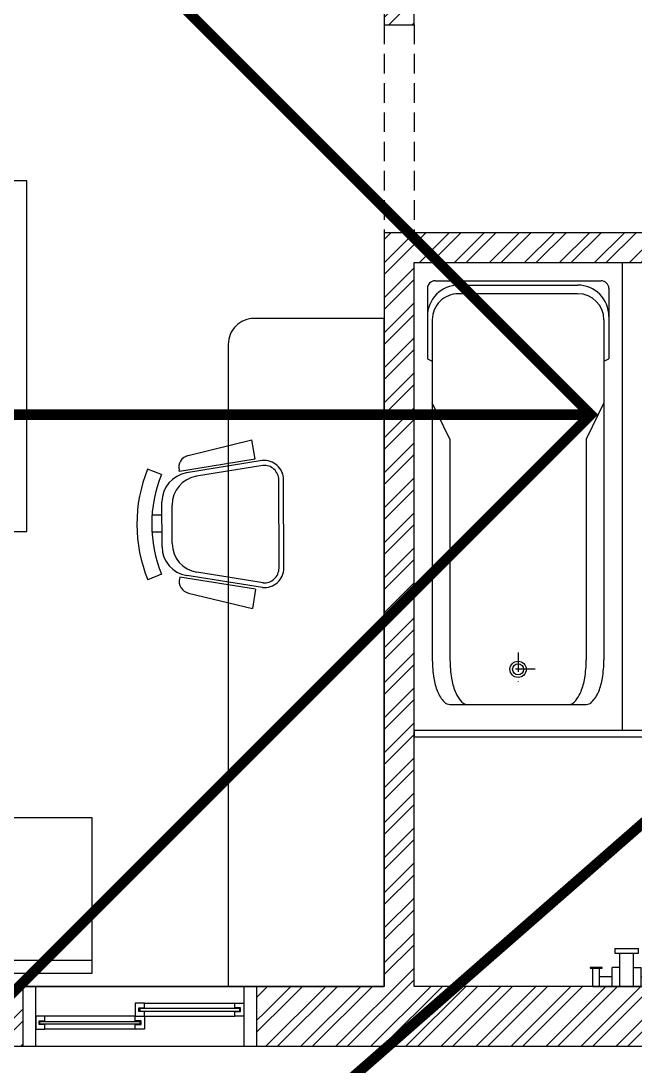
# Model space of a CAD drawing. Header units: millimetres. Extents: x 0 to 59560, y 0 to 21447.
# Drawn here: x 7911 to 10274, y 3646 to 7667 of the extents above; entities that cross this region are included whole.
import ezdxf

# ---------------------------------------------------------------- set-up
doc = ezdxf.new("R2010")
doc.units = ezdxf.units.MM
doc.header["$LTSCALE"] = 150
doc.linetypes.add('DASHDOT', pattern=[1, 0.5, -0.25, 0, -0.25])
doc.linetypes.add('DASHED', pattern=[0.75, 0.5, -0.25])
for name, color, linetype in [('ad-Elevation 10', 8, 'Continuous'), ('ad-Furniture', 8, 'Continuous'), ('ad-Glass Sectionline', 140, 'Continuous'), ('ad-Toilet fixtures', 8, 'Continuous'), ('ad-Wall', 240, 'Continuous'), ('ad-Wall hatch', 8, 'Continuous')]:
    doc.layers.add(name, color=color, linetype=linetype)
doc.layers.add('ad-Primary Roof', color=5, linetype='Continuous', true_color=0x0000ff)
doc.layers.add('ad-Secondary Roof', color=6, linetype='Continuous', true_color=0xff00ff)

# ---------------------------------------------------------------- blocks, each defined once
blk = doc.blocks.new('zw$821')
at = {"layer": 'ad-Primary Roof', "linetype": 'DASHED', "ltscale": 2, "const_width": 40}
blk.add_lwpolyline([(16380, -15760), (9665, -9750), (2800, -15760)], dxfattribs=at)
at = {"layer": 'ad-Secondary Roof', "linetype": 'DASHED', "ltscale": 2, "const_width": 40}
for points in [[(2800, -8330), (5830, -11360.3), (2800, -14390)], [(362, -11360), (5830, -11360.3)]]:
    blk.add_lwpolyline(points, dxfattribs=at)
blk = doc.blocks.new('zw$6C7B')
at = {"layer": 'ad-Furniture'}
for points in [[(0, 2430), (600, 2430), (600, 3030), (0, 3030)], [(0, 600), (2050, 600), (2050, 2430), (0, 2430)], [(450, 1630), (450, 2080), (250, 2080), (250, 1630)], [(450, 1400), (450, 950), (250, 950), (250, 1400)], [(0, 600), (600, 600), (600, 0), (0, 0)]]:
    blk.add_lwpolyline(points, close=True, dxfattribs=at)
for points in [[(50, 3030), (50, 2430)], [(100, 2430), (100, 600)], [(570.2, 835.1), (805.2, 600), (805.2, 835.1), (570.2, 835.1), (570.2, 2194.9), (805.2, 2430), (805.2, 2194.9), (570.2, 2194.9)], [(50, 0), (50, 600)]]:
    blk.add_lwpolyline(points, dxfattribs=at)
at = {"layer": 'ad-Furniture', "color": 33}
blk.add_lwpolyline([(1700, 2430), (1700, 2780), (3050, 2780), (3050, 250), (1700, 250), (1700, 600)], dxfattribs=at)
blk = doc.blocks.new('A$Cb8966b9a')
at = {"layer": 'ad-Furniture', "color": 33}
for p, q in [((-403.5, 205.2), (-169.5, 301.8)), ((-146.5, 230.5), (-169.5, 301.8)), ((-146.5, 230.5), (-427.2, 139.8)), ((-118.7, 228.7), (-399.4, 138)), ((-113, 210.9), (-359, 131.3)), ((7.4, -170.5), (-44.4, 164.8)), ((25.9, -167.6), (-25.9, 167.6)), ((-494.1, 117.2), (-549.9, 130.5)), ((-427.2, 139.8), (-429, 144.1)), ((-449.5, -157), (-475.9, 13.9)), ((-413, -138.5), (-435.5, 7.2)), ((-506.1, -41.2), (-468.3, -35.4)), ((-496.7, -105.7), (-458.3, -99.8)), ((-44, -235.2), (-302.6, -233.7)), ((-435.6, -261), (-484.8, -290.5)), ((-365, -262.3), (-365.4, -266.9)), ((-70, -264), (-365, -262.3)), ((-44.1, -253.9), (-339.1, -252.2)), ((-70, -264), (-70.4, -338.9)), ((-322.7, -317.5), (-70.4, -338.9))]:
    blk.add_line(p, q, dxfattribs=at)
for centre, radius, start, end in [((-385.7, 161.9), 46.8, 112.4281, 202.4281), ((-100, 156.2), 74.9, 8.7914, 104.502), ((-100, 156.2), 56.2, 8.7914, 104.502), ((0, 0), 565.1, 166.6505, 210.9323), ((-364.9, 31), 112.4, 107.9151, 188.7914), ((-324.5, 24.4), 112.4, 107.9151, 188.7914), ((0, 0), 507.8, 166.6505, 210.9323), ((-338.4, -139.8), 112.4, 188.7914, 269.6678), ((-301.9, -121.3), 112.4, 188.7914, 269.6678), ((-48.1, -179.1), 56.2, 273.0808, 8.7914), ((-48.1, -179.1), 74.9, 273.0808, 8.7914), ((-318.7, -270.9), 46.8, 175.1548, 265.1548)]:
    blk.add_arc(centre, radius, start, end, dxfattribs=at)
blk = doc.blocks.new('3BHK+_A$0$ad_Shower')
for p, q in [((0, 130, 0), (-69.5, 130, 0)), ((0, -130), (0, 130)), ((0, 103.8, 0), (-69.5, 103.8, 0)), ((-36.4, 55.7, 0), (-36.4, 103.8, 0)), ((-145.8, -45.6), (-145.8, 45.6)), ((0, 55.7, 0), (-72.9, 55.7, 0)), ((-72.9, 26.2, 0), (-72.9, 55.7, 0)), ((0, 26.2, 0), (-128.2, 26.2, 0)), ((0, -26.2, 0), (-128.2, -26.2, 0)), ((-72.9, -26.2, 0), (-72.9, -56.1, 0)), ((0, -56.1, 0), (-72.9, -56.1, 0)), ((-36.4, -56.1, 0), (-36.4, -103.8, 0)), ((0, -103.8, 0), (-69.5, -103.8, 0)), ((0, -130, 0), (-69.5, -130, 0))]:
    blk.add_line(p, q)
blk.add_lwpolyline([(-69.5, 94.1), (-69.5, 139.7), (-72.9, 139.7), (-72.9, 94.1)], close=True)
at = {"elevation": 0}
blk.add_lwpolyline([(-145.8, -45.6), (-128.2, -45.6), (-128.2, 45.6), (-145.8, 45.6)], dxfattribs=at)
blk.add_lwpolyline([(-69.5, -139.7), (-69.5, -94.1), (-72.9, -94.1), (-72.9, -139.7)], close=True, dxfattribs=at)
blk = doc.blocks.new('zw$989B')
at = {"color": 0}
for p, q in [((100, 749), (370, 749)), ((220, 730), (1530, 730)), ((380, 730), (370, 749)), ((540, 730), (680, 662)), ((70, 81), (70, 719)), ((680, 662), (1530, 662)), ((1700, 138), (1700, 662)), ((87, 171), (87, 629)), ((120, 630), (120, 170)), ((680, 138), (540, 70)), ((680, 138), (1530, 138)), ((100, 51), (370, 51)), ((220, 70), (1530, 70)), ((370, 51), (380, 70))]:
    blk.add_line(p, q, dxfattribs=at)
at = {"color": 0, "linetype": 'DASHDOT'}
for p, q in [((1565, 465), (1565, 335)), ((1500, 400), (1630, 400))]:
    blk.add_line(p, q, dxfattribs=at)
at = {"color": 0}
blk.add_lwpolyline([(0, 0), (0, 800), (1800, 800), (1800, 0)], close=True, dxfattribs=at)
for radius in [31.294, 21.294]:
    blk.add_circle((1565, 400), radius, dxfattribs=at)
for centre, radius, start, end in [((100, 719), 30, 90, 180), ((207, 629), 120, 90, 180), ((220, 630), 100, 90, 180), ((1530, 305.926), 424.074, 80.592388, 90), ((1559.313, 482.846), 244.743, 68.198591, 80.592388), ((1603.673, 593.747), 125.298, 46.000099, 68.198591), ((1669.585, 662), 30.415, 0, 46.000099), ((1530, 237.926), 424.074, 80.592388, 90), ((1559.313, 414.846), 244.743, 68.198591, 80.592388), ((1603.673, 525.747), 125.298, 53.421211, 68.198591), ((1657.445, 586.304), 45.184, 19.644745, 62.452929), ((207, 171), 120, 180, 270), ((220, 170), 100, 180, 270), ((1603.673, 274.254), 125.298, 291.801409, 306.578789), ((1657.445, 213.696), 45.184, 297.547071, 340.355255), ((1530, 562.074), 424.074, 270, 279.407612), ((1559.313, 385.155), 244.743, 279.407612, 291.801409), ((1669.585, 138), 30.415, 313.999901, 0), ((100, 81), 30, 180, 270), ((1559.313, 317.155), 244.743, 279.407612, 291.801409), ((1603.673, 206.254), 125.298, 291.801409, 313.999901), ((1530, 494.074), 424.074, 270, 279.407612)]:
    blk.add_arc(centre, radius, start, end, dxfattribs=at)
blk = doc.blocks.new('zw$FF32')
at = {"layer": 'ad-Furniture'}
for p, q in [((-285, -285), (-3200, -285)), ((-315, -315), (-3200, -315)), ((-315, -315), (-315, -1500)), ((-285, -285), (-285, -1500))]:
    blk.add_line(p, q, dxfattribs=at)
for points in [[(0, -1500), (-600, -1500), (-600, -600), (-3200, -600), (-3200, 0), (0, 0)], [(-3135, -50), (-3105, -50), (-3105, -550), (-3135, -550)], [(-3065, -50), (-3035, -50), (-3035, -550), (-3065, -550)], [(-2995, -50), (-2965, -50), (-2965, -550), (-2995, -550)], [(-2950, -50), (-2920, -50), (-2870, -550), (-2900, -550)], [(-2820, -50), (-2790, -50), (-2790, -550), (-2820, -550)], [(-2750, -50), (-2720, -50), (-2720, -550), (-2750, -550)], [(-2680, -50), (-2650, -50), (-2650, -550), (-2680, -550)], [(-2635, -50), (-2605, -50), (-2555, -550), (-2585, -550)], [(-2505, -50), (-2475, -50), (-2475, -550), (-2505, -550)], [(-2435, -50), (-2405, -50), (-2405, -550), (-2435, -550)], [(-2365, -50), (-2335, -50), (-2335, -550), (-2365, -550)], [(-2320, -50), (-2290, -50), (-2240, -550), (-2270, -550)], [(-2190, -50), (-2160, -50), (-2160, -550), (-2190, -550)], [(-2120, -50), (-2090, -50), (-2090, -550), (-2120, -550)], [(-2050, -50), (-2020, -50), (-2020, -550), (-2050, -550)], [(-2005, -50), (-1975, -50), (-1925, -550), (-1955, -550)], [(-1875, -50), (-1845, -50), (-1845, -550), (-1875, -550)], [(-1805, -50), (-1775, -50), (-1775, -550), (-1805, -550)], [(-1735, -50), (-1705, -50), (-1705, -550), (-1735, -550)], [(-1690, -50), (-1660, -50), (-1610, -550), (-1640, -550)], [(-1560, -50), (-1530, -50), (-1530, -550), (-1560, -550)], [(-1490, -50), (-1460, -50), (-1460, -550), (-1490, -550)], [(-1420, -50), (-1390, -50), (-1390, -550), (-1420, -550)], [(-1347.7, -50), (-1317.7, -50), (-1317.7, -550), (-1347.7, -550)], [(-1302.7, -50), (-1272.7, -50), (-1222.7, -550), (-1252.7, -550)], [(-1172.7, -50), (-1142.7, -50), (-1142.7, -550), (-1172.7, -550)], [(-1102.7, -50), (-1072.7, -50), (-1072.7, -550), (-1102.7, -550)], [(-1057.7, -50), (-1027.7, -50), (-977.7, -550), (-1007.7, -550)], [(-927.7, -50), (-897.7, -50), (-897.7, -550), (-927.7, -550)], [(-857.7, -50), (-827.7, -50), (-827.7, -550), (-857.7, -550)], [(-810.5, -50), (-780.5, -50), (-780.5, -550), (-810.5, -550)], [(-765.5, -50), (-735.5, -50), (-685.5, -550), (-715.5, -550)], [(-550, -585), (-550, -555), (-50, -555), (-50, -585)], [(-550, -655), (-550, -625), (-50, -625), (-50, -655)], [(-550, -785), (-550, -755), (-50, -705), (-50, -735)], [(-550, -830), (-550, -800), (-50, -800), (-50, -830)], [(-550, -900), (-550, -870), (-50, -870), (-50, -900)], [(-550, -970), (-550, -940), (-50, -940), (-50, -970)], [(-550, -1100), (-550, -1070), (-50, -1020), (-50, -1050)], [(-550, -1145), (-550, -1115), (-50, -1115), (-50, -1145)], [(-550, -1215), (-550, -1185), (-50, -1185), (-50, -1215)], [(-550, -1285), (-550, -1255), (-50, -1255), (-50, -1285)], [(-550, -1355), (-550, -1325), (-50, -1325), (-50, -1355)], [(-550, -1425), (-550, -1395), (-50, -1395), (-50, -1425)]]:
    blk.add_lwpolyline(points, close=True, dxfattribs=at)
blk = doc.blocks.new('$ZCDB_AUDIT_GENERATED_C7DC')
blk.add_wipeout([(0, 230), (900, 230), (900, 0), (0, 0)]).dxf.layer = 'ad-Elevation 10'
at = {"layer": 'ad-Elevation 10'}
for points in [[(900, 230), (0, 230)], [(900, 0), (0, 0)]]:
    blk.add_lwpolyline(points, dxfattribs=at)
for points in [[(50, 0), (50, 230), (0, 230), (0, 0)], [(850, 0), (900, 0), (900, 230), (850, 230)], [(467.5, 133), (467.5, 115), (432.5, 115), (432.5, 165), (467.5, 165), (467.5, 147), (445.5, 147), (445.5, 133)], [(815, 133), (815, 115), (850, 115), (850, 165), (815, 165), (815, 147), (837, 147), (837, 133)], [(85, 83), (85, 65), (50, 65), (50, 115), (85, 115), (85, 97), (63, 97), (63, 83)], [(432.5, 83), (432.5, 65), (467.5, 65), (467.5, 115), (432.5, 115), (432.5, 97), (454.5, 97), (454.5, 83)]]:
    blk.add_lwpolyline(points, close=True, dxfattribs=at)
at = {"layer": 'ad-Glass Sectionline'}
for points in [[(467.5, 165), (815, 165)], [(432.5, 115), (85, 115)], [(467.5, 115), (815, 115)], [(432.5, 65), (85, 65)]]:
    blk.add_lwpolyline(points, dxfattribs=at)
for points in [[(450, 145), (835, 145), (835, 135), (450, 135)], [(450, 95), (65, 95), (65, 85), (450, 85)]]:
    blk.add_lwpolyline(points, close=True, dxfattribs=at)
blk = doc.blocks.new('*U84')
blk.add_blockref('$ZCDB_AUDIT_GENERATED_C7DC', (0, 0))
blk = doc.blocks.new('zw$4CF3')
at = {"layer": 'ad-Furniture', "linetype": 'DASHED'}
for points in [[(-13290, 3930), (-13290, 3130)], [(-13175, 3930), (-13175, 3130)]]:
    blk.add_lwpolyline(points, dxfattribs=at)
at = {"layer": 'ad-Furniture'}
blk.add_lwpolyline([(-13890, 230), (-13290, 230), (-13290, 2800), (-13790, 2800, 0.414214), (-13890, 2700)], format="xyb", close=True, dxfattribs=at)
at = {"layer": 'ad-Glass Sectionline'}
blk.add_lwpolyline([(-9975, 1215), (-13175, 1215), (-13175, 1190), (-9975, 1190)], close=True, dxfattribs=at)
at = {"layer": 'ad-Furniture'}
for name, p, rotation in [('zw$FF32', (-9975, 4630), 360), ('A$Cb8966b9a', (-13676.4, 2008.9), 351.352359420015)]:
    blk.add_blockref(name, p, dxfattribs=dict(at, rotation=rotation))
at = {"layer": 'ad-Furniture', "xscale": -1, "rotation": 270}
blk.add_blockref('zw$6C7B', (-17445, 280), dxfattribs=at)
at = {"layer": 'ad-Toilet fixtures', "rotation": 270}
for name, p in [('zw$989B', (-13175, 3015)), ('3BHK+_A$0$ad_Shower', (-12357.5, 230))]:
    blk.add_blockref(name, p, dxfattribs=at)
at = {"rotation": 180}
blk.add_blockref('*U84', (-13780, 230), dxfattribs=at)

msp = doc.modelspace()

# ---------------------------------------------------------------- hatches: boundary and pattern name
at = {"layer": 'ad-Wall hatch'}
h = msp.add_hatch(dxfattribs=at)
h.set_pattern_fill('ANSI32', color=256, scale=10)
h.set_pattern_definition([(45, (4273.8, 3722.27), (-67.35192, 67.35192), []), (45, (4318.7, 3722.27), (-67.35192, 67.35192), [])])
h.paths.add_polyline_path([(18463.8, 8252.3), (18463.8, 8582.3), (9003.8, 8582.3), (9003.8, 8352.3), (9308.8, 8352.3), (9308.8, 7652.3), (9423.8, 7652.3), (9423.8, 8352.3), (12623.8, 8352.3), (12623.8, 6852.3), (11123.8, 6852.3), (11123.8, 6737.3), (12623.8, 6737.3), (12623.8, 3952.3), (9423.8, 3952.3), (9423.8, 6737.3), (10323.8, 6737.3), (10323.8, 6852.3), (9308.8, 6852.3), (9308.8, 3952.3), (4653.8, 3952.3), (4653.8, 8352.3), (8103.8, 8352.3), (8103.8, 8582.3), (7903.8, 8582.3), (7903.8, 12552.3), (8103.8, 12552.3), (8103.8, 12782.3), (4653.8, 12782.3), (4653.8, 17247.3), (9003.8, 17247.3), (9003.8, 14372.3), (10123.8, 14372.3), (10123.8, 14487.3), (9118.8, 14487.3), (9118.8, 17247.3), (11573.8, 17247.3), (11573.8, 14487.3), (10923.8, 14487.3), (10923.8, 14372.3), (11573.8, 14372.3), (11573.8, 12667.3), (9118.8, 12667.3), (9118.8, 13277.3), (9003.8, 13277.3), (9003.8, 12552.3), (13813.8, 12552.3), (13813.8, 12782.3), (13713.8, 12782.3), (13713.8, 13597.3), (13598.8, 13597.3), (13598.8, 12782.3), (11803.8, 12782.3), (11803.8, 17247.3), (13598.8, 17247.3), (13598.8, 14397.3), (13713.8, 14397.3), (13713.8, 17247.3), (17143.8, 17247.3), (17143.8, 12782.3), (14713.8, 12782.3), (14713.8, 12552.3), (17258.8, 12552.3), (17258.8, 17247.3), (22368.8, 17247.3), (22368.8, 14127.3), (22598.8, 14127.3), (22598.8, 17477.3), (4423.8, 17477.3), (4423.8, 12552.3), (7673.8, 12552.3), (7673.8, 8582.3), (4423.8, 8582.3), (4423.8, 3722.3), (12853.8, 3722.3), (12853.8, 8352.3), (18233.8, 8352.3), (18233.8, 8252.3)])
h.paths.add_polyline_path([(18463.8, 7402.3), (18233.8, 7402.3), (18233.8, 3722.3), (19163.8, 3722.3), (19163.8, 3952.3), (18463.8, 3952.3)])
h.paths.add_polyline_path([(20013.8, 3722.3), (22598.8, 3722.3), (22598.8, 8582.3), (20053.8, 8582.3), (20053.8, 12552.3), (22598.8, 12552.3), (22598.8, 12927.3), (22368.8, 12927.3), (22368.8, 12782.3), (19823.8, 12782.3), (19823.8, 8352.3), (22368.8, 8352.3), (22368.8, 3952.3), (20013.8, 3952.3)])

# ---------------------------------------------------------------- next in the draw order: block references
msp.add_blockref('zw$4CF3', (22598.8, 3722.3))

# ---------------------------------------------------------------- next in the draw order: linework, layer by layer
at = {"layer": 'ad-Wall'}
for points in [[(22598.8, 17477.3), (4423.8, 17477.3), (4423.8, 12552.3), (7673.8, 12552.3), (7673.8, 8582.3), (4423.8, 8582.3), (4423.8, 3722.3), (12853.8, 3722.3), (12853.8, 8352.3), (18233.8, 8352.3)], [(18463.8, 8582.3), (9003.8, 8582.3), (9003.8, 8352.3), (9308.8, 8352.3), (9308.8, 7652.3), (9423.8, 7652.3), (9423.8, 8352.3), (12623.8, 8352.3), (12623.8, 6852.3), (11123.8, 6852.3), (11123.8, 6737.3), (12623.8, 6737.3), (12623.8, 3952.3), (9423.8, 3952.3), (9423.8, 6737.3), (10323.8, 6737.3), (10323.8, 6852.3), (9308.8, 6852.3), (9308.8, 3952.3), (4653.8, 3952.3)]]:
    msp.add_lwpolyline(points, dxfattribs=at)

# ---------------------------------------------------------------- next in the draw order: block references
msp.add_blockref('zw$821', (4273.8, 17512.3))

doc.saveas('drawing.dxf')
